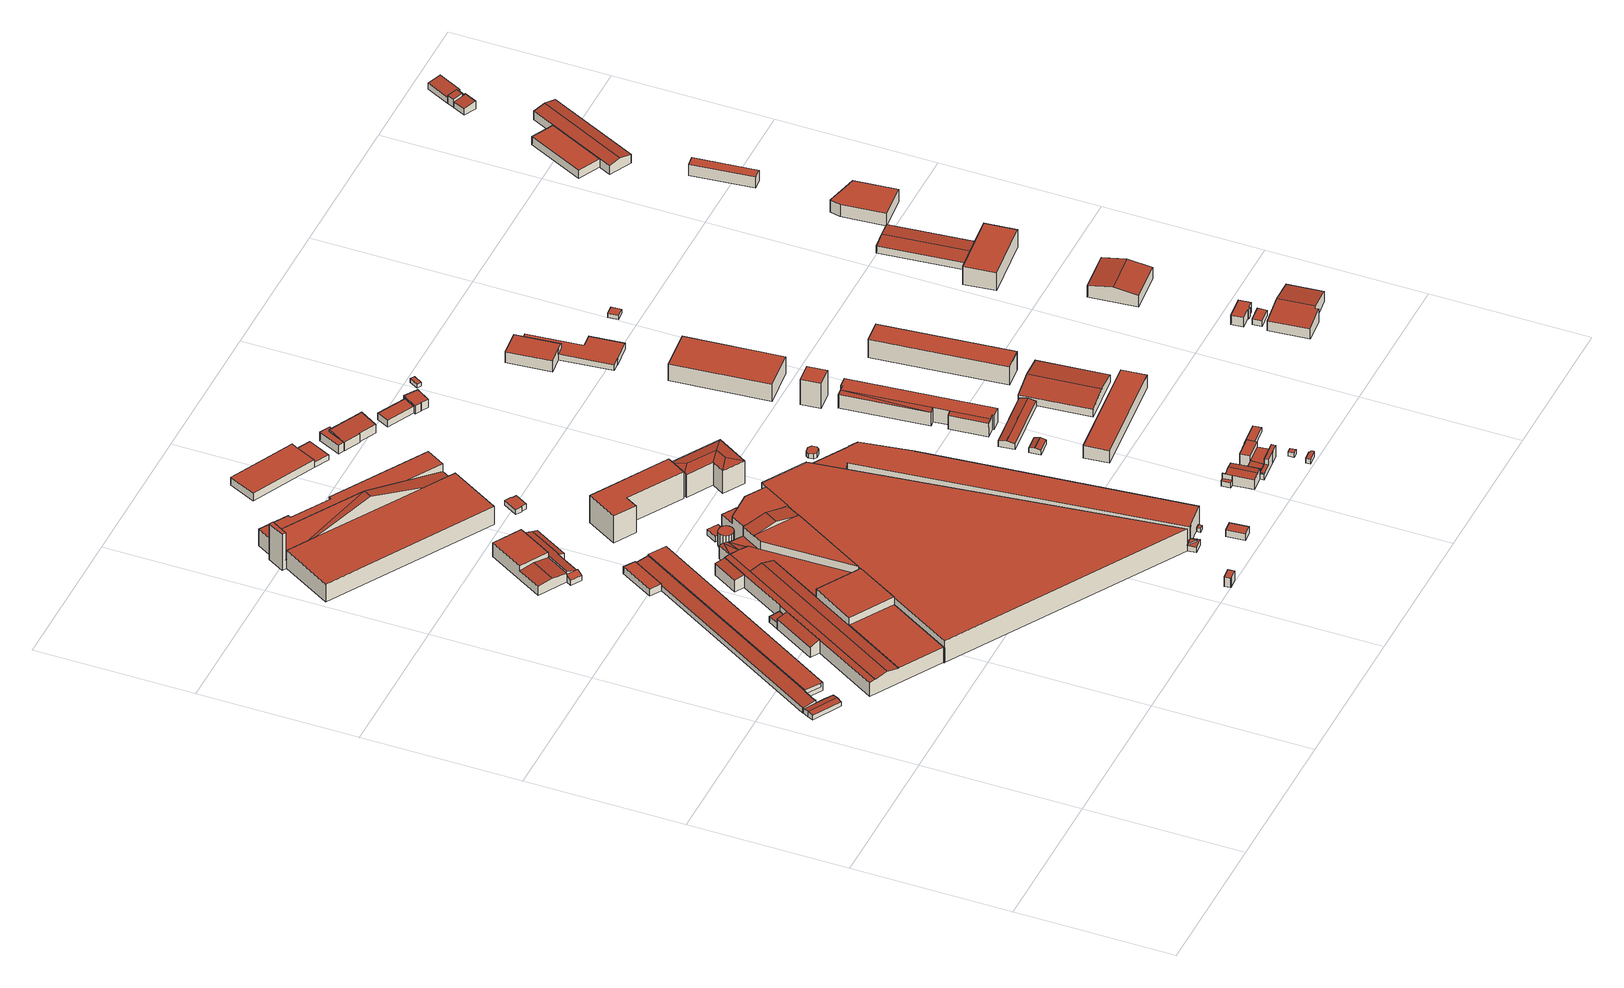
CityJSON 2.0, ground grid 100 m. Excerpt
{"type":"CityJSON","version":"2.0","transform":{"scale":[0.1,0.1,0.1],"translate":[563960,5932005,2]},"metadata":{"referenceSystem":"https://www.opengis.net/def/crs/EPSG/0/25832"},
"CityObjects":{
"building1":{"type":"Building","attributes":{"Gemeindeschluessel":"02000000","Geometrietyp2DReferenz":"3000","function":"31001_2100","roofType":"1000","measuredHeight":5.87,"storeysAboveGround":2},"geometry":[{"type":"MultiSurface","lod":"2","boundaries":[[[0,1,2,3,4]],[[5,6,7]],[[8,9,10]],[[9,11,12,10]],[[13,14,15,16]],[[6,17,18,7]],[[7,18,19,20]],[[21,22,23,24]],[[11,4,3,25]],[[26,2,1,27]],[[8,0,4,11,9]],[[13,16,28,29,30,31,21,24,32,26,27]],[[33,32,24,23]],[[13,27,1,0,8,10,12,14]],[[28,16,15,17,6,5,34]],[[26,32,33,25,3,2]],[[29,28,34,35,36]],[[21,31,37,20,19,22]],[[38,30,29,36]],[[31,30,38,39,37]],[[33,23,22,19,18,17,15,14,12,11,25]],[[35,34,5,7,20,37,39]],[[35,39,38,36]]],"semantics":{"surfaces":[{"type":"RoofSurface"},{"type":"WallSurface"},{"type":"GroundSurface"}],"values":[0,0,0,1,1,1,1,1,1,1,1,2,1,1,1,1,1,1,1,1,0,0,0]}}]},
"building2":{"type":"Building","attributes":{"Gemeindeschluessel":"02000000","Geometrietyp2DReferenz":"3000","function":"51009_1610","roofType":"1000","measuredHeight":4.78},"geometry":[{"type":"MultiSurface","lod":"2","boundaries":[[[40,41,42,43]],[[43,42,44,45]],[[45,44,46,47]],[[41,40,47,46]],[[47,40,43,45]],[[41,46,44,42]]],"semantics":{"surfaces":[{"type":"WallSurface"},{"type":"GroundSurface"},{"type":"RoofSurface"}],"values":[0,0,0,0,1,2]}}]},
"building3":{"type":"Building","attributes":{"Gemeindeschluessel":"02000000","Geometrietyp2DReferenz":"3000","function":"31001_2140","roofType":"3100","measuredHeight":18.24,"storeysAboveGround":1},"geometry":[{"type":"MultiSurface","lod":"2","boundaries":[[[48,49,50,51]],[[52,53,54,55]],[[56,57,58,59]],[[60,61,62]],[[63,64,65,60,66]],[[67,68,69,70,71,72,73,74]],[[75,76,77,78,79,80,70]],[[81,82,83]],[[84,85,86,75,69,68]],[[87,88,89,90]],[[91,51,50,92]],[[48,93,94,49]],[[95,54,53,96]],[[97,52,55,98]],[[99,59,58,100]],[[56,101,102,57]],[[103,104,105]],[[106,107,108]],[[74,109,67]],[[84,110,85]],[[83,79,78,81]],[[86,76,75]],[[70,80,71]],[[111,112,113,114]],[[115,89,88,116]],[[117,102,101,118,119,120,94,93,121,122]],[[123,124,125,126,127,128,122,121,129]],[[130,131,117,122,128]],[[132,133,104,103,62,61,90,89,115]],[[134,64,63,135,136,73,72,137]],[[138,77,76,86,85,110,139,140,96,53,52,97,112,111]],[[123,129,141,91,92,142,143,144,99,100,132,115,116,134,137,145,138,111,114]],[[146,147,130,128,127]],[[148,149,146,127,126]],[[150,107,106,105,104,133,131,130,147,149,148,95,96,140]],[[126,125,98,55,54,95,148]],[[132,100,58,57,102,117,131,133]],[[145,137,72,71,80,79,83,82]],[[138,145,82,81,78,77]],[[84,68,67]],[[75,70,69]],[[151,150,140,139]],[[152,150,151,109,74,73,136]],[[134,116,88,87,65,64]],[[105,106,66]],[[87,90,61,60,65]],[[135,63,108,107,150,152]],[[99,144,118,101,56,59]],[[149,147,146]],[[144,143,119,118]],[[143,142,120,119]],[[91,141,93,48,51]],[[142,92,50,49,94,120]],[[124,123,114,113]],[[141,129,121,93]],[[151,139,110,84,67,109]],[[135,152,136]],[[106,108,63,66]],[[105,66,60,62,103]],[[124,113,112,97,98,125]]],"semantics":{"surfaces":[{"type":"RoofSurface"},{"type":"WallSurface"},{"type":"GroundSurface"}],"values":[0,0,0,0,0,0,0,0,0,0,1,1,1,1,1,1,1,1,1,1,1,1,1,1,1,0,1,1,1,1,1,2,0,0,0,1,1,1,1,1,1,1,1,1,1,1,1,1,1,1,1,1,1,1,1,0,0,0,0,0]}}]},
"building4":{"type":"Building","attributes":{"Gemeindeschluessel":"02000000","Geometrietyp2DReferenz":"3000","function":"31001_2100","roofType":"1000","measuredHeight":4.87,"storeysAboveGround":1},"geometry":[{"type":"MultiSurface","lod":"2","boundaries":[[[153,154,155,156]],[[156,155,157,158]],[[158,157,159,160]],[[154,153,160,159]],[[160,153,156,158]],[[154,159,157,155]]],"semantics":{"surfaces":[{"type":"WallSurface"},{"type":"GroundSurface"},{"type":"RoofSurface"}],"values":[0,0,0,0,1,2]}}]},
"building5":{"type":"Building","attributes":{"Gemeindeschluessel":"02000000","Geometrietyp2DReferenz":"3000","function":"31001_2140","roofType":"1000","measuredHeight":10.02,"storeysAboveGround":1},"geometry":[{"type":"MultiSurface","lod":"2","boundaries":[[[161,162,163,164]],[[165,166,162,161]],[[167,168,169,170]],[[171,172,173,174,175]],[[176,177,178,179]],[[180,168,167,181]],[[173,172,182]],[[183,171,175,184]],[[165,185,181,166]],[[186,187,188,189]],[[173,185,174]],[[178,190,191,179]],[[192,177,176,193]],[[194,186,189,183,184,195,196,197,192,193]],[[196,195,185,165,161,164]],[[192,197,169,168,180,190,178,177]],[[194,193,176,179,191,198]],[[187,186,194,198]],[[183,189,188,182,172,171]],[[195,184,175,174,185]],[[167,170,163,162,166,181]],[[197,196,164,163,170,169]],[[187,198,191,190,180,181,185,173,182,188]]],"semantics":{"surfaces":[{"type":"RoofSurface"},{"type":"WallSurface"},{"type":"GroundSurface"}],"values":[0,0,0,0,0,1,1,1,1,1,1,1,1,2,1,1,1,1,1,1,1,1,0]}}]},
"building6":{"type":"Building","attributes":{"Gemeindeschluessel":"02000000","Geometrietyp2DReferenz":"3000","function":"31001_2140","roofType":"1000","measuredHeight":25.97,"storeysAboveGround":4},"geometry":[{"type":"MultiSurface","lod":"2","boundaries":[[[199,200,201,202,203,204]],[[205,206,207,208]],[[209,210,211]],[[212,199,213,209,211]],[[214,215,216,217,218,219,220,221]],[[204,222,223,209,213]],[[224,201,200,212,225]],[[212,200,199]],[[204,203,222]],[[226,202,201,224]],[[227,207,206,228]],[[229,220,219,230]],[[230,219,218,231]],[[231,218,217,232]],[[232,217,216,233]],[[233,216,215,234]],[[223,214,221,235]],[[226,224,225,227,228,236,229,230,231,232,233,234]],[[226,234,215,214,223,222,203,202]],[[229,236,237,235,221,220]],[[199,204,213]],[[227,225,212,211,208,207]],[[205,208,211,210,238]],[[236,228,206,205,238,237]],[[209,223,235,237,238,210]]],"semantics":{"surfaces":[{"type":"RoofSurface"},{"type":"WallSurface"},{"type":"GroundSurface"}],"values":[0,0,0,0,0,0,1,1,1,1,1,1,1,1,1,1,1,2,1,1,1,1,1,1,0]}}]},
"building7":{"type":"Building","attributes":{"Gemeindeschluessel":"02000000","Geometrietyp2DReferenz":"3000","function":"31001_2010","roofType":"1000","measuredHeight":15.84,"storeysAboveGround":3},"geometry":[{"type":"MultiSurface","lod":"2","boundaries":[[[239,240,241]],[[242,243,244]],[[245,246,247,248,249]],[[250,251,252,247,253,246]],[[248,254,255,249]],[[241,256,257,239]],[[258,259,260,261]],[[261,260,262,263]],[[247,252,262,264]],[[247,264,254,248]],[[246,244,243,247]],[[247,243,242,253]],[[253,242,244,246]],[[265,251,250,266]],[[267,268,269,270,271,272]],[[265,266,273,111,138,271,270,274,258,261,263]],[[267,272,77,275,276]],[[269,268,255,254,264,262,260,259,257,256]],[[273,266,250,246,244,246]],[[265,263,262,252,251]],[[258,274,240,239,257,259]],[[274,270,269,256,241,240]],[[77,272,271,138]],[[111,273,246,245,276,275]],[[267,276,245,249,255,268]],[[275,77,138,111]]],"semantics":{"surfaces":[{"type":"RoofSurface"},{"type":"WallSurface"},{"type":"GroundSurface"}],"values":[0,0,0,0,1,1,1,1,1,1,1,1,1,1,1,2,0,0,1,1,1,1,1,1,1,1]}}]},
"building8":{"type":"Building","attributes":{"Gemeindeschluessel":"02000000","Geometrietyp2DReferenz":"3000","function":"31001_2100","roofType":"1000","measuredHeight":9.9,"storeysAboveGround":1},"geometry":[{"type":"MultiSurface","lod":"2","boundaries":[[[277,278,279,280,281,282,283,284,285,286,287,288,289,290,291,292]],[[293,294,295,296,297,298,299,300,301,302,303,304,305,306,307,308]],[[293,292,291,294]],[[294,291,290,295]],[[295,290,289,296]],[[296,289,288,297]],[[297,288,287,298]],[[298,287,286,299]],[[299,286,285,300]],[[300,285,284,301]],[[301,284,283,302]],[[302,283,282,303]],[[303,282,281,304]],[[304,281,280,305]],[[305,280,279,306]],[[306,279,278,307]],[[307,278,277,308]],[[308,277,292,293]]],"semantics":{"surfaces":[{"type":"RoofSurface"},{"type":"GroundSurface"},{"type":"WallSurface"}],"values":[0,1,2,2,2,2,2,2,2,2,2,2,2,2,2,2,2,2]}}]},
"building9":{"type":"Building","attributes":{"Gemeindeschluessel":"02000000","Geometrietyp2DReferenz":"3000","function":"31001_2440","roofType":"1000","measuredHeight":6.81,"storeysAboveGround":1},"geometry":[{"type":"MultiSurface","lod":"2","boundaries":[[[309,310,311,312]],[[313,314,315,316]],[[315,314,317,311,310,318]],[[313,316,319,309,312,320]],[[313,320,317,314]],[[320,312,311,317]],[[319,316,315,318]],[[309,319,318,310]]],"semantics":{"surfaces":[{"type":"WallSurface"},{"type":"RoofSurface"},{"type":"GroundSurface"}],"values":[0,0,1,2,0,0,0,0]}}]},
"building10":{"type":"Building","attributes":{"Gemeindeschluessel":"02000000","Geometrietyp2DReferenz":"3000","function":"31001_2100","roofType":"1000","measuredHeight":4.18,"storeysAboveGround":1},"geometry":[{"type":"MultiSurface","lod":"2","boundaries":[[[321,322,323,324]],[[325,326,327,328]],[[325,324,323,326]],[[326,323,322,327]],[[327,322,321,328]],[[328,321,324,325]]],"semantics":{"surfaces":[{"type":"RoofSurface"},{"type":"GroundSurface"},{"type":"WallSurface"}],"values":[0,1,2,2,2,2]}}]},
"building11":{"type":"Building","attributes":{"Gemeindeschluessel":"02000000","Geometrietyp2DReferenz":"3000","function":"31001_2010","roofType":"1000","measuredHeight":3.54,"storeysAboveGround":1},"geometry":[{"type":"MultiSurface","lod":"2","boundaries":[[[329,330,331,332,333,334,335,336]],[[337,338,339,340,341,342,343,344]],[[337,336,335,338]],[[338,335,334,339]],[[339,334,333,340]],[[340,333,332,341]],[[341,332,331,342]],[[342,331,330,343]],[[343,330,329,344]],[[344,329,336,337]]],"semantics":{"surfaces":[{"type":"RoofSurface"},{"type":"GroundSurface"},{"type":"WallSurface"}],"values":[0,1,2,2,2,2,2,2,2,2]}}]},
"building12":{"type":"Building","attributes":{"Gemeindeschluessel":"02000000","Geometrietyp2DReferenz":"3000","function":"31001_2100","roofType":"1000","measuredHeight":19.26,"storeysAboveGround":5},"geometry":[{"type":"MultiSurface","lod":"2","boundaries":[[[345,346,347,348]],[[349,350,351,352]],[[352,351,353,354]],[[355,356,353,351,350,357,347,346]],[[358,359,345,348,360,349,352,354]],[[359,358,356,355]],[[358,354,353,356]],[[349,360,357,350]],[[345,359,355,346]],[[360,348,347,357]]],"semantics":{"surfaces":[{"type":"WallSurface"},{"type":"RoofSurface"},{"type":"GroundSurface"}],"values":[0,0,0,1,2,0,0,0,0,0]}}]},
"building13":{"type":"Building","attributes":{"Gemeindeschluessel":"02000000","Geometrietyp2DReferenz":"3000","function":"31001_2100","roofType":"1000","measuredHeight":5.38,"storeysAboveGround":1},"geometry":[{"type":"MultiSurface","lod":"2","boundaries":[[[361,362,363,364,365]],[[366,367,368,369,370]],[[366,365,364,367]],[[367,364,363,368]],[[368,363,362,369]],[[369,362,361,370]],[[370,361,365,366]]],"semantics":{"surfaces":[{"type":"RoofSurface"},{"type":"GroundSurface"},{"type":"WallSurface"}],"values":[0,1,2,2,2,2,2]}}]},
"building14":{"type":"Building","attributes":{"Gemeindeschluessel":"02000000","Geometrietyp2DReferenz":"3000","function":"31001_2500","roofType":"1000","measuredHeight":4.64,"storeysAboveGround":1},"geometry":[{"type":"MultiSurface","lod":"2","boundaries":[[[371,372,373,374]],[[371,375,376,372]],[[376,375,377,378]],[[373,378,377,374]],[[371,374,377,375]],[[372,376,378,373]]],"semantics":{"surfaces":[{"type":"WallSurface"},{"type":"GroundSurface"},{"type":"RoofSurface"}],"values":[0,0,0,0,1,2]}}]},
"building15":{"type":"Building","attributes":{"Gemeindeschluessel":"02000000","Geometrietyp2DReferenz":"3000","function":"31001_2500","roofType":"1000","measuredHeight":2.67,"storeysAboveGround":1},"geometry":[{"type":"MultiSurface","lod":"2","boundaries":[[[379,380,381,382]],[[383,384,385,386]],[[386,385,380,379]],[[385,384,381,380]],[[384,383,382,381]],[[383,386,379,382]]],"semantics":{"surfaces":[{"type":"GroundSurface"},{"type":"RoofSurface"},{"type":"WallSurface"}],"values":[0,1,2,2,2,2]}}]},
"building16":{"type":"Building","attributes":{"Gemeindeschluessel":"02000000","Geometrietyp2DReferenz":"3000","function":"31001_2100","roofType":"1000","measuredHeight":3.54,"storeysAboveGround":1},"geometry":[{"type":"MultiSurface","lod":"2","boundaries":[[[387,388,389,390]],[[391,392,393,394]],[[392,389,388,393]],[[393,388,387,394]],[[391,390,389,392]],[[391,394,387,390]]],"semantics":{"surfaces":[{"type":"RoofSurface"},{"type":"GroundSurface"},{"type":"WallSurface"}],"values":[0,1,2,2,2,2]}}]},
"building17":{"type":"Building","attributes":{"Gemeindeschluessel":"02000000","Geometrietyp2DReferenz":"3000","function":"31001_2100","roofType":"3100","measuredHeight":17.28,"storeysAboveGround":4},"geometry":[{"type":"MultiSurface","lod":"2","boundaries":[[[395,396,397,398,399]],[[400,401,402]],[[354,399,398,352]],[[403,404,405,406]],[[407,408,409,410]],[[411,400,402,412]],[[411,412,413,403,406,354,352,407,410,414]],[[400,411,414,415]],[[416,413,412,402]],[[415,414,410,409]],[[404,403,413,416]],[[354,406,405,395,399]],[[407,352,398,397,408]],[[401,400,415,417]],[[401,417,416,402]],[[417,415,409,408,397,396]],[[417,396,395,405,404,416]]],"semantics":{"surfaces":[{"type":"RoofSurface"},{"type":"WallSurface"},{"type":"GroundSurface"}],"values":[0,0,1,1,1,1,2,1,1,1,1,1,1,0,0,0,0]}}]},
"building18":{"type":"Building","attributes":{"Gemeindeschluessel":"02000000","Geometrietyp2DReferenz":"3000","function":"31001_2010","roofType":"1000","measuredHeight":6.21,"storeysAboveGround":2},"geometry":[{"type":"MultiSurface","lod":"2","boundaries":[[[418,419,420,421]],[[422,423,424,425]],[[426,424,423,427,420,419]],[[428,418,421,429,422,425]],[[428,425,424,426]],[[422,429,427,423]],[[418,428,426,419]],[[429,421,420,427]]],"semantics":{"surfaces":[{"type":"WallSurface"},{"type":"RoofSurface"},{"type":"GroundSurface"}],"values":[0,0,1,2,0,0,0,0]}}]},
"building19":{"type":"Building","attributes":{"Gemeindeschluessel":"02000000","Geometrietyp2DReferenz":"3000","function":"31001_2010","roofType":"1000","measuredHeight":7.67,"storeysAboveGround":2},"geometry":[{"type":"MultiSurface","lod":"2","boundaries":[[[430,431,432,433]],[[434,435,436,418]],[[418,436,437,428]],[[438,439,440,441]],[[441,440,435,434]],[[433,442,443,430]],[[444,433,432,445]],[[445,432,431,446]],[[447,438,441,434,418,428,444,445,446]],[[442,433,444,428,437]],[[447,446,431,430,443,448]],[[439,438,447,448]],[[439,448,443,442,437,436,435,440]]],"semantics":{"surfaces":[{"type":"RoofSurface"},{"type":"WallSurface"},{"type":"GroundSurface"}],"values":[0,1,1,1,1,1,1,1,2,1,1,1,0]}}]},
"building20":{"type":"Building","attributes":{"Gemeindeschluessel":"02000000","Geometrietyp2DReferenz":"3000","function":"31001_2100","roofType":"1000","measuredHeight":3.56,"storeysAboveGround":1},"geometry":[{"type":"MultiSurface","lod":"2","boundaries":[[[449,450,451,452,453,454,455,456]],[[457,458,459,460,461,462,463,464]],[[457,456,455,458]],[[458,455,454,459]],[[459,454,453,460]],[[460,453,452,461]],[[461,452,451,462]],[[462,451,450,463]],[[463,450,449,464]],[[464,449,456,457]]],"semantics":{"surfaces":[{"type":"RoofSurface"},{"type":"GroundSurface"},{"type":"WallSurface"}],"values":[0,1,2,2,2,2,2,2,2,2]}}]},
"building21":{"type":"Building","attributes":{"Gemeindeschluessel":"02000000","Geometrietyp2DReferenz":"3000","function":"31001_2100","roofType":"1000","measuredHeight":4.6,"storeysAboveGround":1},"geometry":[{"type":"MultiSurface","lod":"2","boundaries":[[[465,466,467,468]],[[468,467,469,470]],[[466,465,471,472]],[[472,471,470,469]],[[470,471,465,468]],[[472,469,467,466]]],"semantics":{"surfaces":[{"type":"WallSurface"},{"type":"GroundSurface"},{"type":"RoofSurface"}],"values":[0,0,0,0,1,2]}}]},
"building22":{"type":"Building","attributes":{"Gemeindeschluessel":"02000000","Geometrietyp2DReferenz":"3000","function":"31001_2010","roofType":"3100","measuredHeight":8.23,"storeysAboveGround":2},"geometry":[{"type":"MultiSurface","lod":"2","boundaries":[[[473,474,475,476,477]],[[478,479,480,481]],[[482,483,484,485,486]],[[475,487,488,489,490,491,492]],[[493,494,495,496,497]],[[498,499,500,501]],[[502,503,504,505]],[[473,477,506,507]],[[473,507,508,501,500]],[[492,476,475]],[[473,481,480,474]],[[499,478,481,473,500]],[[509,486,485,510]],[[510,485,484,511]],[[489,483,482,490]],[[487,497,496,488]],[[512,495,494,513]],[[514,515,516,517,518,519,502,505,520,521,522,509,510,511,512,513]],[[523,524,525,526,504,503,527]],[[528,526,525,508,507,506]],[[528,506,521,520]],[[522,521,506,477,476,492,491]],[[514,513,494,493,479,478,499,498]],[[512,511,484,483,489,488,496,495]],[[474,480,479,493,497,487,475]],[[509,522,491,490,482,486]],[[515,514,498,501,508]],[[516,515,508,525,524]],[[518,517,523,529,530]],[[524,523,517,516]],[[529,523,527,531]],[[520,505,504,526,528]],[[532,519,518,530]],[[502,519,532,531,527,503]],[[532,530,529,531]]],"semantics":{"surfaces":[{"type":"RoofSurface"},{"type":"WallSurface"},{"type":"GroundSurface"}],"values":[0,0,0,0,0,0,1,1,1,1,1,1,1,1,1,1,1,2,0,0,1,1,1,1,1,1,1,1,1,1,1,1,1,1,0]}}]},
"building23":{"type":"Building","attributes":{"Gemeindeschluessel":"02000000","Geometrietyp2DReferenz":"3000","function":"31001_2010","roofType":"3100","measuredHeight":4.12,"storeysAboveGround":1},"geometry":[{"type":"MultiSurface","lod":"2","boundaries":[[[533,534,535,536]],[[537,538,534,533]],[[539,536,535,540]],[[541,538,537,542]],[[542,537,533,536,539]],[[540,535,534,538,541]],[[540,541,542,539]]],"semantics":{"surfaces":[{"type":"RoofSurface"},{"type":"WallSurface"},{"type":"GroundSurface"}],"values":[0,0,1,1,1,1,2]}}]},
"building24":{"type":"Building","attributes":{"Gemeindeschluessel":"02000000","Geometrietyp2DReferenz":"3000","function":"31001_2010","roofType":"1000","measuredHeight":5.77,"storeysAboveGround":2},"geometry":[{"type":"MultiSurface","lod":"2","boundaries":[[[543,544,545,546]],[[546,545,547,548]],[[548,547,549,550]],[[550,549,551,552]],[[553,554,555,556]],[[556,555,544,543]],[[557,558,554,553]],[[552,551,558,557]],[[552,557,553,556,543,546,548,550]],[[558,551,549,547,545,544,555,554]]],"semantics":{"surfaces":[{"type":"WallSurface"},{"type":"GroundSurface"},{"type":"RoofSurface"}],"values":[0,0,0,0,0,0,0,0,1,2]}}]},
"building25":{"type":"Building","attributes":{"Gemeindeschluessel":"02000000","Geometrietyp2DReferenz":"3000","function":"31001_2440","roofType":"1000","measuredHeight":3,"storeysAboveGround":1},"geometry":[{"type":"MultiSurface","lod":"2","boundaries":[[[559,560,561,562,563,564,565,566,567]],[[568,569,570,571,572,573,574,575,576]],[[576,575,560,559]],[[575,574,561,560]],[[574,573,562,561]],[[573,572,563,562]],[[572,571,564,563]],[[571,570,565,564]],[[570,569,566,565]],[[569,568,567,566]],[[568,576,559,567]]],"semantics":{"surfaces":[{"type":"GroundSurface"},{"type":"RoofSurface"},{"type":"WallSurface"}],"values":[0,1,2,2,2,2,2,2,2,2,2]}}]},
"building26":{"type":"Building","attributes":{"Gemeindeschluessel":"02000000","Geometrietyp2DReferenz":"3000","function":"31001_2440","roofType":"1000","measuredHeight":3,"storeysAboveGround":1},"geometry":[{"type":"MultiSurface","lod":"2","boundaries":[[[577,578,579,580]],[[581,582,583,584]],[[584,583,578,577]],[[583,582,579,578]],[[582,581,580,579]],[[581,584,577,580]]],"semantics":{"surfaces":[{"type":"GroundSurface"},{"type":"RoofSurface"},{"type":"WallSurface"}],"values":[0,1,2,2,2,2]}}]},
"building27":{"type":"Building","attributes":{"Gemeindeschluessel":"02000000","Geometrietyp2DReferenz":"3000","function":"31001_2140","roofType":"3100","measuredHeight":5.05,"storeysAboveGround":1},"geometry":[{"type":"MultiSurface","lod":"2","boundaries":[[[585,586,587,588]],[[589,590,586,585]],[[591,588,587,592]],[[593,590,589,594]],[[594,589,585,588,591]],[[592,587,586,590,593]],[[592,593,594,591]]],"semantics":{"surfaces":[{"type":"RoofSurface"},{"type":"WallSurface"},{"type":"GroundSurface"}],"values":[0,0,1,1,1,1,2]}}]},
"building28":{"type":"Building","attributes":{"Gemeindeschluessel":"02000000","Geometrietyp2DReferenz":"3000","function":"31001_2500","roofType":"1000","measuredHeight":2.62,"storeysAboveGround":1},"geometry":[{"type":"MultiSurface","lod":"2","boundaries":[[[595,596,597,598]],[[599,600,601,602]],[[599,598,597,600]],[[600,597,596,601]],[[601,596,595,602]],[[602,595,598,599]]],"semantics":{"surfaces":[{"type":"RoofSurface"},{"type":"GroundSurface"},{"type":"WallSurface"}],"values":[0,1,2,2,2,2]}}]},
"building29":{"type":"Building","attributes":{"Gemeindeschluessel":"02000000","Geometrietyp2DReferenz":"3000","function":"51009_1610","roofType":"1000","measuredHeight":2.85},"geometry":[{"type":"MultiSurface","lod":"2","boundaries":[[[603,604,605,606]],[[607,608,609,610]],[[607,606,605,608]],[[608,605,604,609]],[[609,604,603,610]],[[610,603,606,607]]],"semantics":{"surfaces":[{"type":"RoofSurface"},{"type":"GroundSurface"},{"type":"WallSurface"}],"values":[0,1,2,2,2,2]}}]},
"building30":{"type":"Building","attributes":{"Gemeindeschluessel":"02000000","Geometrietyp2DReferenz":"3000","function":"31001_3070","roofType":"1000","measuredHeight":10.32,"storeysAboveGround":3},"geometry":[{"type":"MultiSurface","lod":"2","boundaries":[[[611,612,613]],[[611,614,615,616,612]],[[617,618,619,620]],[[621,622,623,624]],[[624,623,625,626]],[[627,617,620,628]],[[629,630,631,632]],[[632,631,633,634]],[[627,628,635,636,637,638,621,624,626,629,632,634]],[[639,619,618,633,631,630,625,623,622,616,615,640]],[[621,638,613,612,616,622]],[[625,630,629,626]],[[639,640,636,635]],[[627,634,633,618,617]],[[635,628,620,619,639]],[[637,636,640,615,614]],[[638,637,614,611,613]]],"semantics":{"surfaces":[{"type":"RoofSurface"},{"type":"WallSurface"},{"type":"GroundSurface"}],"values":[0,0,0,1,1,1,1,1,2,0,1,1,1,1,1,1,1]}}]},
"building31":{"type":"Building","attributes":{"Gemeindeschluessel":"02000000","Geometrietyp2DReferenz":"3000","function":"31001_2150","roofType":"1000","measuredHeight":8.91,"storeysAboveGround":1},"geometry":[{"type":"MultiSurface","lod":"2","boundaries":[[[641,642,643,644]],[[645,646,647,648]],[[645,644,643,646]],[[646,643,642,647]],[[647,642,641,648]],[[648,641,644,645]]],"semantics":{"surfaces":[{"type":"RoofSurface"},{"type":"GroundSurface"},{"type":"WallSurface"}],"values":[0,1,2,2,2,2]}}]},
"building32":{"type":"Building","attributes":{"Gemeindeschluessel":"02000000","Geometrietyp2DReferenz":"3000","function":"31001_3070","roofType":"1000","measuredHeight":18.09,"storeysAboveGround":7},"geometry":[{"type":"MultiSurface","lod":"2","boundaries":[[[649,650,651,652]],[[653,654,655,656]],[[653,652,651,654]],[[654,651,650,655]],[[655,650,649,656]],[[656,649,652,653]]],"semantics":{"surfaces":[{"type":"RoofSurface"},{"type":"GroundSurface"},{"type":"WallSurface"}],"values":[0,1,2,2,2,2]}}]},
"building33":{"type":"Building","attributes":{"Gemeindeschluessel":"02000000","Geometrietyp2DReferenz":"3000","function":"31001_3070","roofType":"1000","measuredHeight":12.09,"storeysAboveGround":3},"geometry":[{"type":"MultiSurface","lod":"2","boundaries":[[[657,658,659,660]],[[661,662,663,664]],[[661,660,659,662]],[[662,659,658,663]],[[663,658,657,664]],[[664,657,660,661]]],"semantics":{"surfaces":[{"type":"RoofSurface"},{"type":"GroundSurface"},{"type":"WallSurface"}],"values":[0,1,2,2,2,2]}}]},
"building34":{"type":"Building","attributes":{"Gemeindeschluessel":"02000000","Geometrietyp2DReferenz":"3000","function":"31001_2140","roofType":"3100","measuredHeight":7.79,"storeysAboveGround":1},"geometry":[{"type":"MultiSurface","lod":"2","boundaries":[[[665,666,667,668]],[[666,669,670,667]],[[671,665,668,672]],[[673,670,669,674]],[[674,669,666,665,671]],[[672,668,667,670,673]],[[672,673,674,671]]],"semantics":{"surfaces":[{"type":"RoofSurface"},{"type":"WallSurface"},{"type":"GroundSurface"}],"values":[0,0,1,1,1,1,2]}}]},
"building35":{"type":"Building","attributes":{"Gemeindeschluessel":"02000000","Geometrietyp2DReferenz":"3000","function":"31001_3070","roofType":"1000","measuredHeight":7.85,"storeysAboveGround":1},"geometry":[{"type":"MultiSurface","lod":"2","boundaries":[[[675,676,677,678]],[[678,677,679,680]],[[681,682,683,684]],[[685,686,687,688]],[[689,679,677,676,690,691,692]],[[693,683,682,687,686,694,695,675,678,680]],[[681,684,696,697,698,699,700,701,702,703,685,688]],[[697,696,693,680,679]],[[703,702,695,694]],[[681,688,687,682]],[[685,703,694,686]],[[696,684,683,693]],[[702,701,690,676,675,695]],[[701,700,691,690]],[[698,697,679,689]],[[699,698,689,692]],[[700,699,692,691]]],"semantics":{"surfaces":[{"type":"WallSurface"},{"type":"RoofSurface"},{"type":"GroundSurface"}],"values":[0,0,0,0,1,1,2,0,0,0,0,0,0,0,0,0,0]}}]},
"building36":{"type":"Building","attributes":{"Gemeindeschluessel":"02000000","Geometrietyp2DReferenz":"3000","function":"31001_3070","roofType":"1000","measuredHeight":13.1,"storeysAboveGround":4},"geometry":[{"type":"MultiSurface","lod":"2","boundaries":[[[704,705,706,707]],[[708,709,710,711]],[[708,707,706,709]],[[709,706,705,710]],[[710,705,704,711]],[[711,704,707,708]]],"semantics":{"surfaces":[{"type":"RoofSurface"},{"type":"GroundSurface"},{"type":"WallSurface"}],"values":[0,1,2,2,2,2]}}]},
"building37":{"type":"Building","attributes":{"Gemeindeschluessel":"02000000","Geometrietyp2DReferenz":"3000","function":"31001_3070","roofType":"1000","measuredHeight":2.91,"storeysAboveGround":1},"geometry":[{"type":"MultiSurface","lod":"2","boundaries":[[[712,713,714,715]],[[716,717,718,719]],[[716,715,714,717]],[[717,714,713,718]],[[718,713,712,719]],[[719,712,715,716]]],"semantics":{"surfaces":[{"type":"RoofSurface"},{"type":"GroundSurface"},{"type":"WallSurface"}],"values":[0,1,2,2,2,2]}}]},
"building38":{"type":"Building","attributes":{"Gemeindeschluessel":"02000000","Geometrietyp2DReferenz":"3000","function":"31001_2460","roofType":"1000","measuredHeight":3.86,"storeysAboveGround":1},"geometry":[{"type":"MultiSurface","lod":"2","boundaries":[[[720,721,722,723]],[[724,725,726,727]],[[724,723,722,725]],[[725,722,721,726]],[[726,721,720,727]],[[727,720,723,724]]],"semantics":{"surfaces":[{"type":"RoofSurface"},{"type":"GroundSurface"},{"type":"WallSurface"}],"values":[0,1,2,2,2,2]}}]},
"building39":{"type":"Building","attributes":{"Gemeindeschluessel":"02000000","Geometrietyp2DReferenz":"3000","function":"31001_2010","roofType":"1000","measuredHeight":6.62,"storeysAboveGround":2},"geometry":[{"type":"MultiSurface","lod":"2","boundaries":[[[728,729,730,731,732,733,734,735]],[[736,737,738,739,740,741,742,743]],[[736,735,734,737]],[[737,734,733,738]],[[738,733,732,739]],[[739,732,731,740]],[[740,731,730,741]],[[741,730,729,742]],[[742,729,728,743]],[[743,728,735,736]]],"semantics":{"surfaces":[{"type":"RoofSurface"},{"type":"GroundSurface"},{"type":"WallSurface"}],"values":[0,1,2,2,2,2,2,2,2,2]}}]},
"building40":{"type":"Building","attributes":{"Gemeindeschluessel":"02000000","Geometrietyp2DReferenz":"3000","function":"31001_2140","roofType":"3100","measuredHeight":10.18,"storeysAboveGround":1},"geometry":[{"type":"MultiSurface","lod":"2","boundaries":[[[744,745,746,747,748,749]],[[750,748,747,751]],[[752,746,745,753]],[[753,745,744,754]],[[754,744,749,755]],[[756,750,751,757]],[[757,751,747,746,752]],[[755,749,748,750,756]],[[755,756,757,752,753,754]]],"semantics":{"surfaces":[{"type":"RoofSurface"},{"type":"WallSurface"},{"type":"GroundSurface"}],"values":[0,0,1,1,1,1,1,1,2]}}]},
"building41":{"type":"Building","attributes":{"Gemeindeschluessel":"02000000","Geometrietyp2DReferenz":"3000","function":"31001_2140","roofType":"3100","measuredHeight":11.05,"storeysAboveGround":1},"geometry":[{"type":"MultiSurface","lod":"2","boundaries":[[[758,759,760,761]],[[762,763,759,758]],[[764,761,760,765]],[[766,763,762,767]],[[767,762,758,761,764]],[[765,760,759,763,766]],[[765,766,767,764]]],"semantics":{"surfaces":[{"type":"RoofSurface"},{"type":"WallSurface"},{"type":"GroundSurface"}],"values":[0,0,1,1,1,1,2]}}]},
"building42":{"type":"Building","attributes":{"Gemeindeschluessel":"02000000","Geometrietyp2DReferenz":"3000","function":"31001_2140","roofType":"1000","measuredHeight":12.81,"storeysAboveGround":1},"geometry":[{"type":"MultiSurface","lod":"2","boundaries":[[[768,769,770,771]],[[771,770,772,773]],[[773,772,774,775]],[[776,777,778,779]],[[769,768,779,778]],[[777,776,775,774]],[[775,776,779,768,771,773]],[[777,774,772,770,769,778]]],"semantics":{"surfaces":[{"type":"WallSurface"},{"type":"GroundSurface"},{"type":"RoofSurface"}],"values":[0,0,0,0,0,0,1,2]}}]},
"building43":{"type":"Building","attributes":{"Gemeindeschluessel":"02000000","Geometrietyp2DReferenz":"3000","function":"31001_2140","roofType":"3100","measuredHeight":6.17,"storeysAboveGround":1},"geometry":[{"type":"MultiSurface","lod":"2","boundaries":[[[780,781,782,783]],[[784,782,781,785]],[[786,787,784,785]],[[783,782,784,787,788]],[[788,787,786,789]],[[786,785,781,780,789]],[[788,789,780,783]]],"semantics":{"surfaces":[{"type":"RoofSurface"},{"type":"WallSurface"},{"type":"GroundSurface"}],"values":[0,1,2,1,1,1,0]}}]},
"building44":{"type":"Building","attributes":{"Gemeindeschluessel":"02000000","Geometrietyp2DReferenz":"3000","function":"31001_2140","roofType":"1000","measuredHeight":8.78,"storeysAboveGround":1},"geometry":[{"type":"MultiSurface","lod":"2","boundaries":[[[790,791,792,793,794]],[[795,796,797,798,799]],[[795,794,793,796]],[[796,793,792,797]],[[797,792,791,798]],[[798,791,790,799]],[[799,790,794,795]]],"semantics":{"surfaces":[{"type":"RoofSurface"},{"type":"GroundSurface"},{"type":"WallSurface"}],"values":[0,1,2,2,2,2,2]}}]},
"building45":{"type":"Building","attributes":{"Gemeindeschluessel":"02000000","Geometrietyp2DReferenz":"3000","function":"51009_1610","roofType":"1000","measuredHeight":7.78},"geometry":[{"type":"MultiSurface","lod":"2","boundaries":[[[800,801,802,803]],[[804,805,806,807]],[[805,804,800,803]],[[804,807,801,800]],[[807,806,802,801]],[[806,805,803,802]]],"semantics":{"surfaces":[{"type":"RoofSurface"},{"type":"GroundSurface"},{"type":"WallSurface"}],"values":[0,1,2,2,2,2]}}]},
"building46":{"type":"Building","attributes":{"Gemeindeschluessel":"02000000","Geometrietyp2DReferenz":"3000","function":"31001_2140","roofType":"1000","measuredHeight":5.71,"storeysAboveGround":1},"geometry":[{"type":"MultiSurface","lod":"2","boundaries":[[[808,809,810,811]],[[808,812,813,809]],[[813,812,814,815]],[[810,815,814,811]],[[808,811,814,812]],[[809,813,815,810]]],"semantics":{"surfaces":[{"type":"WallSurface"},{"type":"GroundSurface"},{"type":"RoofSurface"}],"values":[0,0,0,0,1,2]}}]},
"building47":{"type":"Building","attributes":{"Gemeindeschluessel":"02000000","Geometrietyp2DReferenz":"3000","function":"31001_2140","roofType":"3100","measuredHeight":7.79,"storeysAboveGround":1},"geometry":[{"type":"MultiSurface","lod":"2","boundaries":[[[816,817,818,819]],[[820,817,816,821]],[[822,823,820,821]],[[824,823,822,825]],[[822,821,816,819,825]],[[820,823,824,818,817]],[[824,825,819,818]]],"semantics":{"surfaces":[{"type":"RoofSurface"},{"type":"WallSurface"},{"type":"GroundSurface"}],"values":[0,1,2,1,1,1,0]}}]},
"building48":{"type":"Building","attributes":{"Gemeindeschluessel":"02000000","Geometrietyp2DReferenz":"3000","function":"31001_2140","roofType":"1000","measuredHeight":6.68,"storeysAboveGround":1},"geometry":[{"type":"MultiSurface","lod":"2","boundaries":[[[826,827,828,829]],[[830,831,832,833]],[[830,829,828,831]],[[831,828,827,832]],[[832,827,826,833]],[[833,826,829,830]]],"semantics":{"surfaces":[{"type":"RoofSurface"},{"type":"GroundSurface"},{"type":"WallSurface"}],"values":[0,1,2,2,2,2]}}]},
"building49":{"type":"Building","attributes":{"Gemeindeschluessel":"02000000","Geometrietyp2DReferenz":"3000","function":"51009_1610","roofType":"1000","measuredHeight":5.53},"geometry":[{"type":"MultiSurface","lod":"2","boundaries":[[[834,835,836,837]],[[837,838,839,834]],[[840,841,842,843]],[[835,844,845,836]],[[840,843,830,833,832,831,846,847]],[[845,844,848,849,850]],[[832,833,838,837,836,845]],[[840,847,848,844,835,834,839,841]],[[850,849,846,831]],[[845,850,831,832]],[[849,848,847,846]],[[838,833,830,851]],[[851,830,843,842]],[[851,842,841,839,838]]],"semantics":{"surfaces":[{"type":"RoofSurface"},{"type":"WallSurface"},{"type":"GroundSurface"}],"values":[0,1,1,1,2,0,1,1,1,1,1,1,1,0]}}]}
},
"vertices":[
[354,1751,95],[366,1743,95],[1143,3030,95],[1038,3096,95],[266,1806,95],[263,1692,67],[215,1721,67],[215,1720,67],[354,1751,67],[266,1806,67],[265,1804,67],[266,1806,86],[265,1804,86],[263,1806,36],[263,1806,86],[212,1723,86],[212,1723,36],[215,1721,86],[215,1720,86],[139,1763,72],[139,1763,67],[141,1766,36],[141,1766,72],[137,1768,72],[137,1768,36],[1038,3096,86],[1143,3030,36],[366,1743,36],[318,1659,36],[278,1592,36],[102,1693,36],[122,1730,36],[964,3143,36],[964,3143,72],[318,1659,68],[298,1626,74],[278,1592,67],[122,1730,74],[102,1693,67],[121,1727,74],
[809,2256,39],[809,2256,80],[867,2219,87],[867,2219,39],[831,2158,87],[831,2158,39],[772,2192,80],[772,2192,39],
[668,1888,130],[830,2158,130],[772,2192,111],[610,1923,111],[1112,1621,195],[1275,1894,195],[1006,2054,195],[843,1782,195],[1040,2507,130],[1137,2669,130],[1081,2703,121],[983,2541,121],[1248,2724,139],[1224,2738,132],[1172,2653,132],[1274,2708,132],[1273,2708,132],[1273,2709,132],[1223,2618,139],[1338,2549,195],[1446,2484,220],[1500,2572,220],[1392,2637,195],[1367,2653,189],[1366,2652,189],[1365,2653,189],[1312,2565,189],[1607,2508,195],[1634,2492,195],[1740,2669,195],[1612,2746,195],[1421,2743,195],[1367,2653,195],[1612,2746,142],[1473,2830,142],[1421,2743,142],[1554,2419,195],[1581,2403,189],[1634,2492,189],[1273,2709,111],[1273,2740,111],[1224,2739,111],[1224,2738,111],[610,1923,37],[772,2192,37],[668,1888,132],[830,2158,132],[1006,2054,138],[1275,1894,138],[1112,1621,143],[843,1782,143],[983,2541,37],[1081,2703,37],[1040,2507,132],[1137,2669,132],[1171,2650,132],[1171,2650,138],[1216,2622,138],[1230,2614,138],[1276,2586,138],[1276,2586,132],[1312,2565,195],[1581,2403,195],[863,1207,37],[863,1207,143],[859,1209,143],[859,1209,37],[1224,2739,37],[1273,2740,37],[1169,2650,141],[1041,2507,132],[867,2219,132],[831,2158,132],[422,1478,132],[454,1459,141],[863,1215,37],[863,1215,143],[598,1374,143],[598,1374,138],[526,1416,158],[454,1459,138],[422,1478,37],[1072,2487,138],[1169,2650,138],[1170,2649,37],[1170,2649,138],[1273,2708,37],[1274,2708,125],[1365,2653,125],[1366,2652,37],[1740,2669,37],[1287,1914,195],[1287,1914,138],[668,1888,37],[831,2158,37],[867,2219,37],[1041,2507,37],[1473,2830,37],[1143,2445,158],[1073,2487,138],[1214,2402,138],[1213,2403,138],[1277,2507,138],[1277,2507,195],[1277,2507,125],
[895,3186,35],[895,3186,84],[964,3143,84],[964,3143,35],[835,2928,84],[835,2928,35],[765,2970,84],[765,2970,35],
[611,3500,112],[700,3652,112],[614,3703,100],[525,3551,100],[697,3449,100],[787,3601,100],[787,3601,135],[917,3821,135],[744,3923,135],[614,3703,135],[744,3378,72],[763,3409,92],[747,3419,92],[697,3449,92],[678,3417,72],[884,3544,75],[1014,3763,75],[984,3781,84],[854,3562,84],[917,3821,112],[787,3601,112],[763,3409,85],[744,3378,35],[678,3417,35],[697,3449,112],[759,3412,35],[759,3412,87],[763,3410,85],[763,3410,35],[984,3781,85],[854,3562,85],[1014,3763,35],[884,3544,35],[849,3565,35],[697,3449,35],[525,3551,35],[744,3923,35],[849,3565,87],
[374,4841,167],[192,4950,167],[0,4630,167],[1010,4024,167],[1201,4344,167],[1016,4456,167],[249,5056,298],[226,5070,298],[165,4966,298],[188,4953,298],[726,4700,279],[219,5005,279],[188,4953,101],[192,4950,103],[695,4648,279],[1263,4447,155],[1334,4565,155],[740,4922,155],[730,4905,155],[487,5052,155],[497,5068,155],[321,5174,155],[251,5056,155],[1201,4344,102],[1263,4447,101],[0,4630,38],[192,4950,38],[1010,4024,38],[165,4966,38],[226,5070,38],[321,5174,38],[497,5068,38],[487,5052,38],[730,4905,38],[740,4922,38],[1334,4565,38],[251,5056,102],[250,5055,38],[250,5055,105],[249,5056,105],
[2339,2363,75],[2332,2411,75],[2286,2395,75],[2374,301,85],[2369,343,85],[2316,336,85],[2316,337,75],[2316,336,75],[2369,343,75],[2144,2346,75],[2060,2317,75],[2323,282,75],[2395,291,75],[2388,345,75],[2374,301,75],[2144,2346,169],[2060,2317,169],[2286,2395,169],[2339,2363,169],[2390,2032,37],[2390,2032,169],[2561,368,169],[2561,368,37],[2388,345,169],[2388,345,37],[2369,343,169],[2395,291,37],[2323,282,37],[2030,2547,195],[2030,2547,169],[2284,2394,169],[2284,2394,37],[1763,2708,37],[1763,2708,195],[2316,336,37],[2332,2411,37],[863,1207,195],[2316,337,195],
[1308,2733,140],[1318,2718,140],[1333,2708,140],[1351,2704,140],[1369,2708,140],[1384,2718,140],[1394,2733,140],[1397,2751,140],[1394,2769,140],[1384,2784,140],[1369,2794,140],[1351,2797,140],[1333,2794,140],[1318,2784,140],[1308,2769,140],[1304,2751,140],[1304,2751,42],[1308,2769,42],[1318,2784,42],[1333,2794,42],[1351,2797,42],[1369,2794,42],[1384,2784,42],[1394,2769,42],[1397,2751,42],[1394,2733,42],[1384,2718,42],[1369,2708,42],[1351,2704,42],[1333,2708,42],[1318,2718,42],[1308,2733,42],
[2154,41,0],[2154,41,68],[2215,48,68],[2215,48,0],[2154,1,0],[2154,1,68],[2151,1,68],[2151,1,0],[2219,6,68],[2146,40,68],[2146,40,0],[2219,6,0],
[1412,2776,82],[1453,2842,82],[1388,2883,82],[1347,2817,82],[1347,2817,41],[1388,2883,41],[1453,2842,41],[1412,2776,41],
[1175,3926,73],[1177,3930,73],[1208,3912,73],[1257,3994,73],[1226,4012,73],[1229,4017,73],[1192,4039,73],[1138,3948,73],[1138,3948,38],[1192,4039,38],[1229,4017,38],[1226,4012,38],[1257,3994,38],[1208,3912,38],[1177,3930,38],[1175,3926,38],
[1256,3262,37],[1256,3262,230],[1123,3341,230],[1123,3341,37],[1716,3256,37],[1716,3256,230],[1709,3244,230],[1709,3244,37],[1648,3145,230],[1648,3145,37],[1300,3337,230],[1641,3134,230],[1239,3538,230],[1641,3134,37],[1300,3337,37],[1239,3538,37],
[1087,5158,88],[1157,5301,88],[1172,5331,88],[762,5533,88],[677,5360,88],[677,5360,34],[762,5533,34],[1172,5331,34],[1157,5301,34],[1087,5158,34],
[2523,66,45],[2523,66,92],[2512,185,92],[2512,185,45],[2590,73,45],[2590,73,92],[2579,191,45],[2579,191,92],
[2517,331,48],[2486,326,48],[2483,349,48],[2514,353,48],[2514,353,75],[2483,349,75],[2486,326,75],[2517,331,75],
[1251,5255,71],[1157,5301,71],[1087,5158,71],[1181,5112,71],[1181,5112,35],[1087,5158,35],[1157,5301,35],[1251,5255,35],
[1661,3137,202],[1739,3156,210],[1719,3238,201],[1709,3244,200],[1648,3145,200],[1900,2870,200],[1875,2974,210],[1770,2949,200],[1658,3121,37],[1658,3121,200],[1666,3134,202],[1666,3134,37],[1727,3233,37],[1727,3233,201],[1734,3243,200],[1734,3243,37],[1900,2870,37],[1770,2949,37],[1817,3026,37],[2021,3070,37],[2021,3070,200],[1817,3026,200],[1919,3048,210],
[1287,5063,36],[1287,5063,98],[1251,5080,98],[1251,5080,36],[1384,5191,36],[1384,5191,98],[1371,5163,98],[1371,5163,36],[1343,5177,98],[1320,5223,98],[1343,5177,36],[1320,5223,36],
[1559,5069,62],[1573,5097,62],[1515,5126,62],[1501,5099,62],[1286,5061,36],[1286,5061,98],[1287,5063,99],[1343,5177,112],[1393,5014,36],[1393,5014,99],[1390,5008,98],[1390,5008,36],[1501,5099,112],[1559,5069,112],[1501,5099,36],[1515,5126,36],[1573,5097,36],[1503,4959,36],[1503,4959,99],
[2251,2595,73],[2270,2581,73],[2305,2587,73],[2318,2606,73],[2314,2634,73],[2292,2650,73],[2258,2645,73],[2246,2628,73],[2246,2628,38],[2258,2645,38],[2292,2650,38],[2314,2634,38],[2318,2606,38],[2305,2587,38],[2270,2581,38],[2251,2595,38],
[1802,4906,35],[1802,4906,81],[1754,4832,81],[1754,4832,35],[1582,4919,81],[1582,4919,35],[1622,4997,35],[1622,4997,81],
[3068,208,85],[3144,216,85],[3140,256,89],[3135,297,93],[3060,289,93],[3071,182,86],[3146,190,86],[3144,216,86],[3068,208,86],[3136,298,125],[3268,312,125],[3262,375,125],[3222,371,125],[3129,361,125],[3144,216,89],[3277,230,89],[3268,312,89],[3136,298,89],[3136,297,89],[3135,297,89],[3146,190,125],[3221,198,125],[3279,204,125],[3277,230,125],[3144,216,125],[3064,182,80],[3071,182,80],[3068,208,80],[3061,208,80],[2948,388,43],[2948,388,115],[2950,371,115],[2950,371,43],[3060,289,114],[3068,208,114],[3061,208,115],[3129,361,43],[3222,371,43],[3262,375,43],[3279,204,43],[3221,198,43],[3064,182,43],[3061,208,43],[2962,198,43],[2948,331,43],[2923,328,43],[2918,385,43],[3050,381,43],[3060,289,43],[3136,297,43],[2948,331,114],[2962,198,114],[3015,203,124],[2997,376,124],[2942,387,114],[3050,381,114],[2948,331,80],[2923,328,80],[2942,387,80],[2918,385,80],
[2779,1466,80],[2879,1476,80],[2876,1512,70],[2776,1502,70],[2783,1430,70],[2883,1440,70],[2776,1502,39],[2876,1512,39],[2883,1440,39],[2783,1430,39],
[1749,4823,36],[1749,4823,94],[1754,4832,94],[1754,4832,36],[1802,4906,94],[1802,4906,36],[1809,4916,94],[1809,4916,36],[1889,4865,94],[1889,4865,36],[1786,4805,36],[1786,4805,94],[1784,4801,94],[1784,4801,36],[1832,4776,36],[1832,4776,94],
[3347,18,0],[3344,47,0],[3404,54,0],[3405,49,0],[3410,49,0],[3419,47,0],[3423,39,0],[3421,29,0],[3412,25,0],[3412,25,30],[3421,29,30],[3423,39,30],[3419,47,30],[3410,49,30],[3405,49,30],[3404,54,30],[3344,47,30],[3347,18,30],
[3364,126,0],[3361,163,0],[3394,166,0],[3397,129,0],[3397,129,30],[3394,166,30],[3361,163,30],[3364,126,30],
[2765,1633,89],[3165,1674,89],[3160,1724,77],[2760,1683,77],[2771,1583,77],[3171,1624,77],[2760,1683,38],[3160,1724,38],[3171,1624,38],[2771,1583,38],
[1993,4887,62],[2025,4943,62],[1998,4958,62],[1966,4902,62],[1966,4902,35],[1998,4958,35],[2025,4943,35],[1993,4887,35],
[3297,347,72],[3455,363,72],[3450,416,72],[3292,401,72],[3292,401,43],[3450,416,43],[3455,363,43],[3297,347,43],
[2781,2120,135],[2763,2648,140],[2725,2645,135],[2783,2103,135],[2819,2107,140],[2764,2649,140],[2818,1766,136],[2854,1769,140],[2829,2007,140],[2793,2003,136],[2800,2652,37],[2800,2652,140],[2799,2663,140],[2799,2663,37],[2865,2670,140],[2865,2670,37],[2818,1766,37],[2793,2003,37],[2957,1769,37],[2957,1769,140],[2891,1762,140],[2891,1762,37],[2889,1773,140],[2889,1773,37],[2831,2007,37],[2820,2107,37],[2783,2103,37],[2725,2645,37],[2831,2007,140],[2820,2107,140],
[2864,1043,130],[3570,1114,130],[3555,1270,130],[2848,1199,130],[2848,1199,41],[3555,1270,41],[3570,1114,41],[2864,1043,41],
[2683,2732,219],[2806,2746,219],[2792,2869,219],[2669,2856,219],[2669,2856,38],[2792,2869,38],[2806,2746,38],[2683,2732,38],
[2638,3014,156],[2897,3039,156],[2839,3650,156],[2581,3625,156],[2581,3625,35],[2839,3650,35],[2897,3039,35],[2638,3014,35],
[3213,1293,90],[3374,1309,115],[3330,1749,115],[3169,1733,90],[3536,1325,90],[3492,1765,90],[3213,1293,37],[3169,1733,37],[3492,1765,37],[3536,1325,37],
[2535,4505,78],[2535,4505,114],[2559,4272,114],[2559,4272,78],[2509,4267,114],[2509,4267,78],[2596,3942,35],[2596,3942,78],[2596,3945,78],[2596,3945,35],[2723,4172,35],[2723,4172,78],[2745,3957,78],[2745,3957,35],[2398,4256,114],[2534,4505,114],[2530,4550,114],[2369,4534,114],[2543,3940,78],[2637,4164,78],[2602,4512,78],[2543,3940,35],[2509,4267,35],[2398,4256,35],[2369,4534,35],[2530,4550,35],[2534,4505,35],[2602,4512,35],[2637,4164,35],
[3293,1838,168],[3435,1853,168],[3350,2682,168],[3207,2668,168],[3207,2668,37],[3350,2682,37],[3435,1853,37],[3293,1838,37],
[2971,4094,66],[3030,4099,66],[3024,4164,66],[2966,4160,66],[2966,4160,37],[3024,4164,37],[3030,4099,37],[2971,4094,37],
[4334,734,71],[4435,744,71],[4430,803,71],[4328,793,71],[4328,793,33],[4430,803,33],[4435,744,33],[4334,734,33],
[4291,827,98],[4364,835,98],[4365,828,98],[4390,830,98],[4389,837,98],[4431,841,98],[4424,917,98],[4283,903,98],[4283,903,32],[4424,917,32],[4431,841,32],[4389,837,32],[4390,830,32],[4365,828,32],[4364,835,32],[4291,827,32],
[4337,441,103],[4490,454,130],[4488,475,130],[4506,477,134],[4482,707,134],[4311,692,103],[4654,722,103],[4677,499,103],[4488,475,32],[4490,454,32],[4337,441,32],[4311,692,32],[4654,722,32],[4677,499,32],
[4204,1591,145],[4465,1617,145],[4449,1768,119],[4189,1741,120],[4219,1440,120],[4480,1466,120],[4189,1741,34],[4449,1768,34],[4480,1466,34],[4219,1440,34],
[4452,2283,29],[4452,2283,157],[4453,2280,157],[4453,2280,29],[4048,2238,157],[4048,2238,29],[4026,2436,157],[4026,2436,29],[4328,2468,29],[4328,2468,157],[4432,2479,157],[4432,2479,29],
[4228,2457,109],[4328,2468,100],[4272,3005,100],[4172,2994,109],[4272,3005,48],[4328,2468,48],[4130,2447,48],[4072,2983,48],[4072,2983,100],[4130,2447,100],
[4325,3026,132],[4550,3049,132],[4522,3317,132],[4314,3367,132],[4297,3301,132],[4297,3301,44],[4314,3367,44],[4522,3317,44],[4550,3049,44],[4325,3026,44],
[4339,3834,131],[4402,3839,131],[4360,4235,131],[4294,4227,131],[4339,3834,53],[4294,4227,53],[4360,4235,53],[4402,3839,53],
[4185,4723,38],[4185,4723,95],[4044,4793,95],[4044,4793,38],[4362,5085,38],[4362,5085,95],[4221,5154,38],[4221,5154,95],
[4290,4577,97],[4576,5161,97],[4505,5197,114],[4219,4612,114],[4576,5161,36],[4290,4577,36],[4148,4646,36],[4435,5233,36],[4435,5233,97],[4148,4646,97],
[4415,5662,101],[4437,5707,101],[4379,5735,93],[4357,5690,93],[4357,5690,34],[4379,5735,34],[4437,5707,34],[4415,5662,34],
[4436,5652,77],[4458,5696,77],[4437,5707,77],[4415,5662,77],[4415,5662,86],[4436,5652,89],[4396,5573,34],[4396,5573,89],[4318,5609,78],[4318,5609,34],[4458,5696,89],[4437,5707,86],[4453,5888,34],[4535,5847,34],[4535,5847,89],[4453,5888,78],[4379,5735,78],[4357,5690,77]
]}
